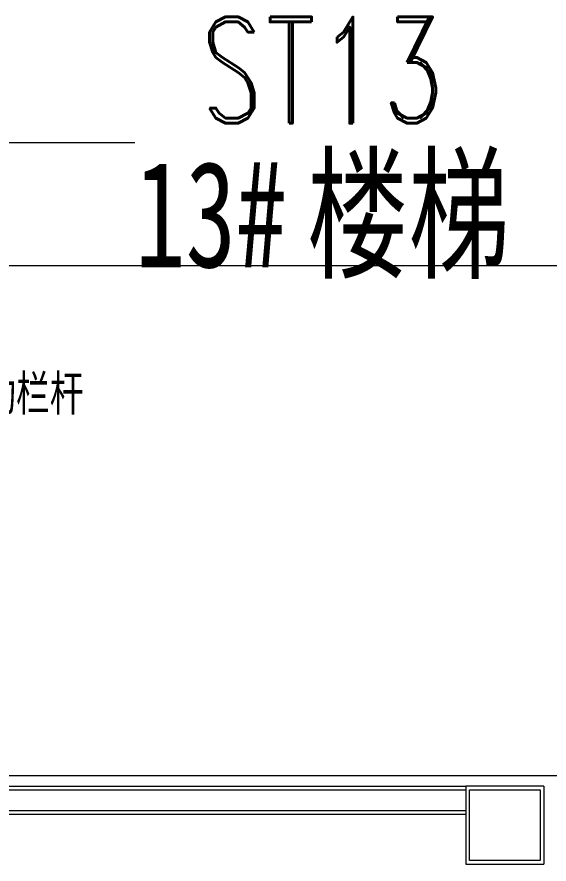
# Model space of a CAD drawing. Header units: millimetres. Extents: x -76632 to 443185, y -33181 to 192400.
# Drawn here: x 296308 to 303825, y 106750 to 118710 of the extents above; entities that cross this region are included whole.
import ezdxf

# ---------------------------------------------------------------- set-up
doc = ezdxf.new("R2010")
doc.units = ezdxf.units.MM
doc.linetypes.add('轴网线', pattern=[22.04, 18.38, -1.83, 0, -1.83])
for name, color, linetype, lineweight in [('A-AREA-IDEN', 8, 'Continuous', 9), ('A-FLOR-HRAL-IDEN', 8, 'Continuous', 9), ('S-BEAM', 8, 'Continuous', 5), ('S-FNDN', 8, 'Continuous', 5), ('S-GRID', 8, 'Continuous', 9)]:
    doc.layers.add(name, color=color, linetype=linetype, lineweight=lineweight)
doc.styles.add('RomanD', font='romand__.ttf', dxfattribs={"width": 0.7, "height": 1500})
doc.styles.add('仿宋', font='simfang.ttf', dxfattribs={"width": 0.7, "height": 500})
doc.styles.add('仿宋_2', font='simfang.ttf', dxfattribs={"width": 0.7, "height": 1500})

msp = doc.modelspace()

# ---------------------------------------------------------------- linework, layer by layer
at = {"layer": 'A-AREA-IDEN', "lineweight": 18, "transparency": 33554687}
msp.add_line((290440.2, 116936.5), (297975.3, 116936.5), dxfattribs=at)
at = {"layer": 'S-BEAM', "transparency": 33554687}
for p, q in [((293100, 107850), (302650, 107850)), ((293150, 107800), (302650, 107800)), ((302650, 107850), (302650, 107800)), ((302650, 107450), (293100, 107450)), ((302650, 107500), (293150, 107500)), ((302650, 107500), (302650, 107450))]:
    msp.add_line(p, q, dxfattribs=at)
at = {"layer": 'S-FNDN', "transparency": 33554687}
for p, q in [((303750, 107850), (302650, 107850)), ((302650, 107850), (302650, 106750)), ((302700, 106800), (302700, 107800)), ((302700, 107800), (303700, 107800)), ((303700, 107800), (303700, 106800)), ((303750, 107850), (303750, 106750)), ((302650, 106750), (303350, 106750)), ((303700, 106800), (302700, 106800)), ((303350, 106750), (303400, 106750)), ((303400, 106750), (303700, 106750)), ((303700, 106750), (303750, 106750))]:
    msp.add_line(p, q, dxfattribs=at)
at = {"layer": 'S-GRID', "linetype": '轴网线', "transparency": 33554687}
for p, q in [((-16000, 115200), (308800, 115200)), ((-16000, 108000), (308800, 108000))]:
    msp.add_line(p, q, dxfattribs=at)

# ---------------------------------------------------------------- texts
at = {"layer": 'A-AREA-IDEN', "transparency": 33554687, "char_height": 1500, "attachment_point": 1}
for s, insert, width, style in [('ST13', (298894.6, 118710.2), 4657.804, 'RomanD'), ('楼梯', (300406.2, 116676), 3928.269, '仿宋_2'), ('13#', (297975.3, 116676), 2946.202, '仿宋_2')]:
    msp.add_mtext(s, dxfattribs=dict(at, insert=insert, width=width, style=style))
at = {"layer": 'A-FLOR-HRAL-IDEN', "transparency": 33554687, "insert": (295339.4, 113649.6), "char_height": 500, "width": 2693.67, "attachment_point": 1, "style": '仿宋'}
msp.add_mtext('活动栏杆', dxfattribs=at)

doc.saveas('drawing.dxf')
